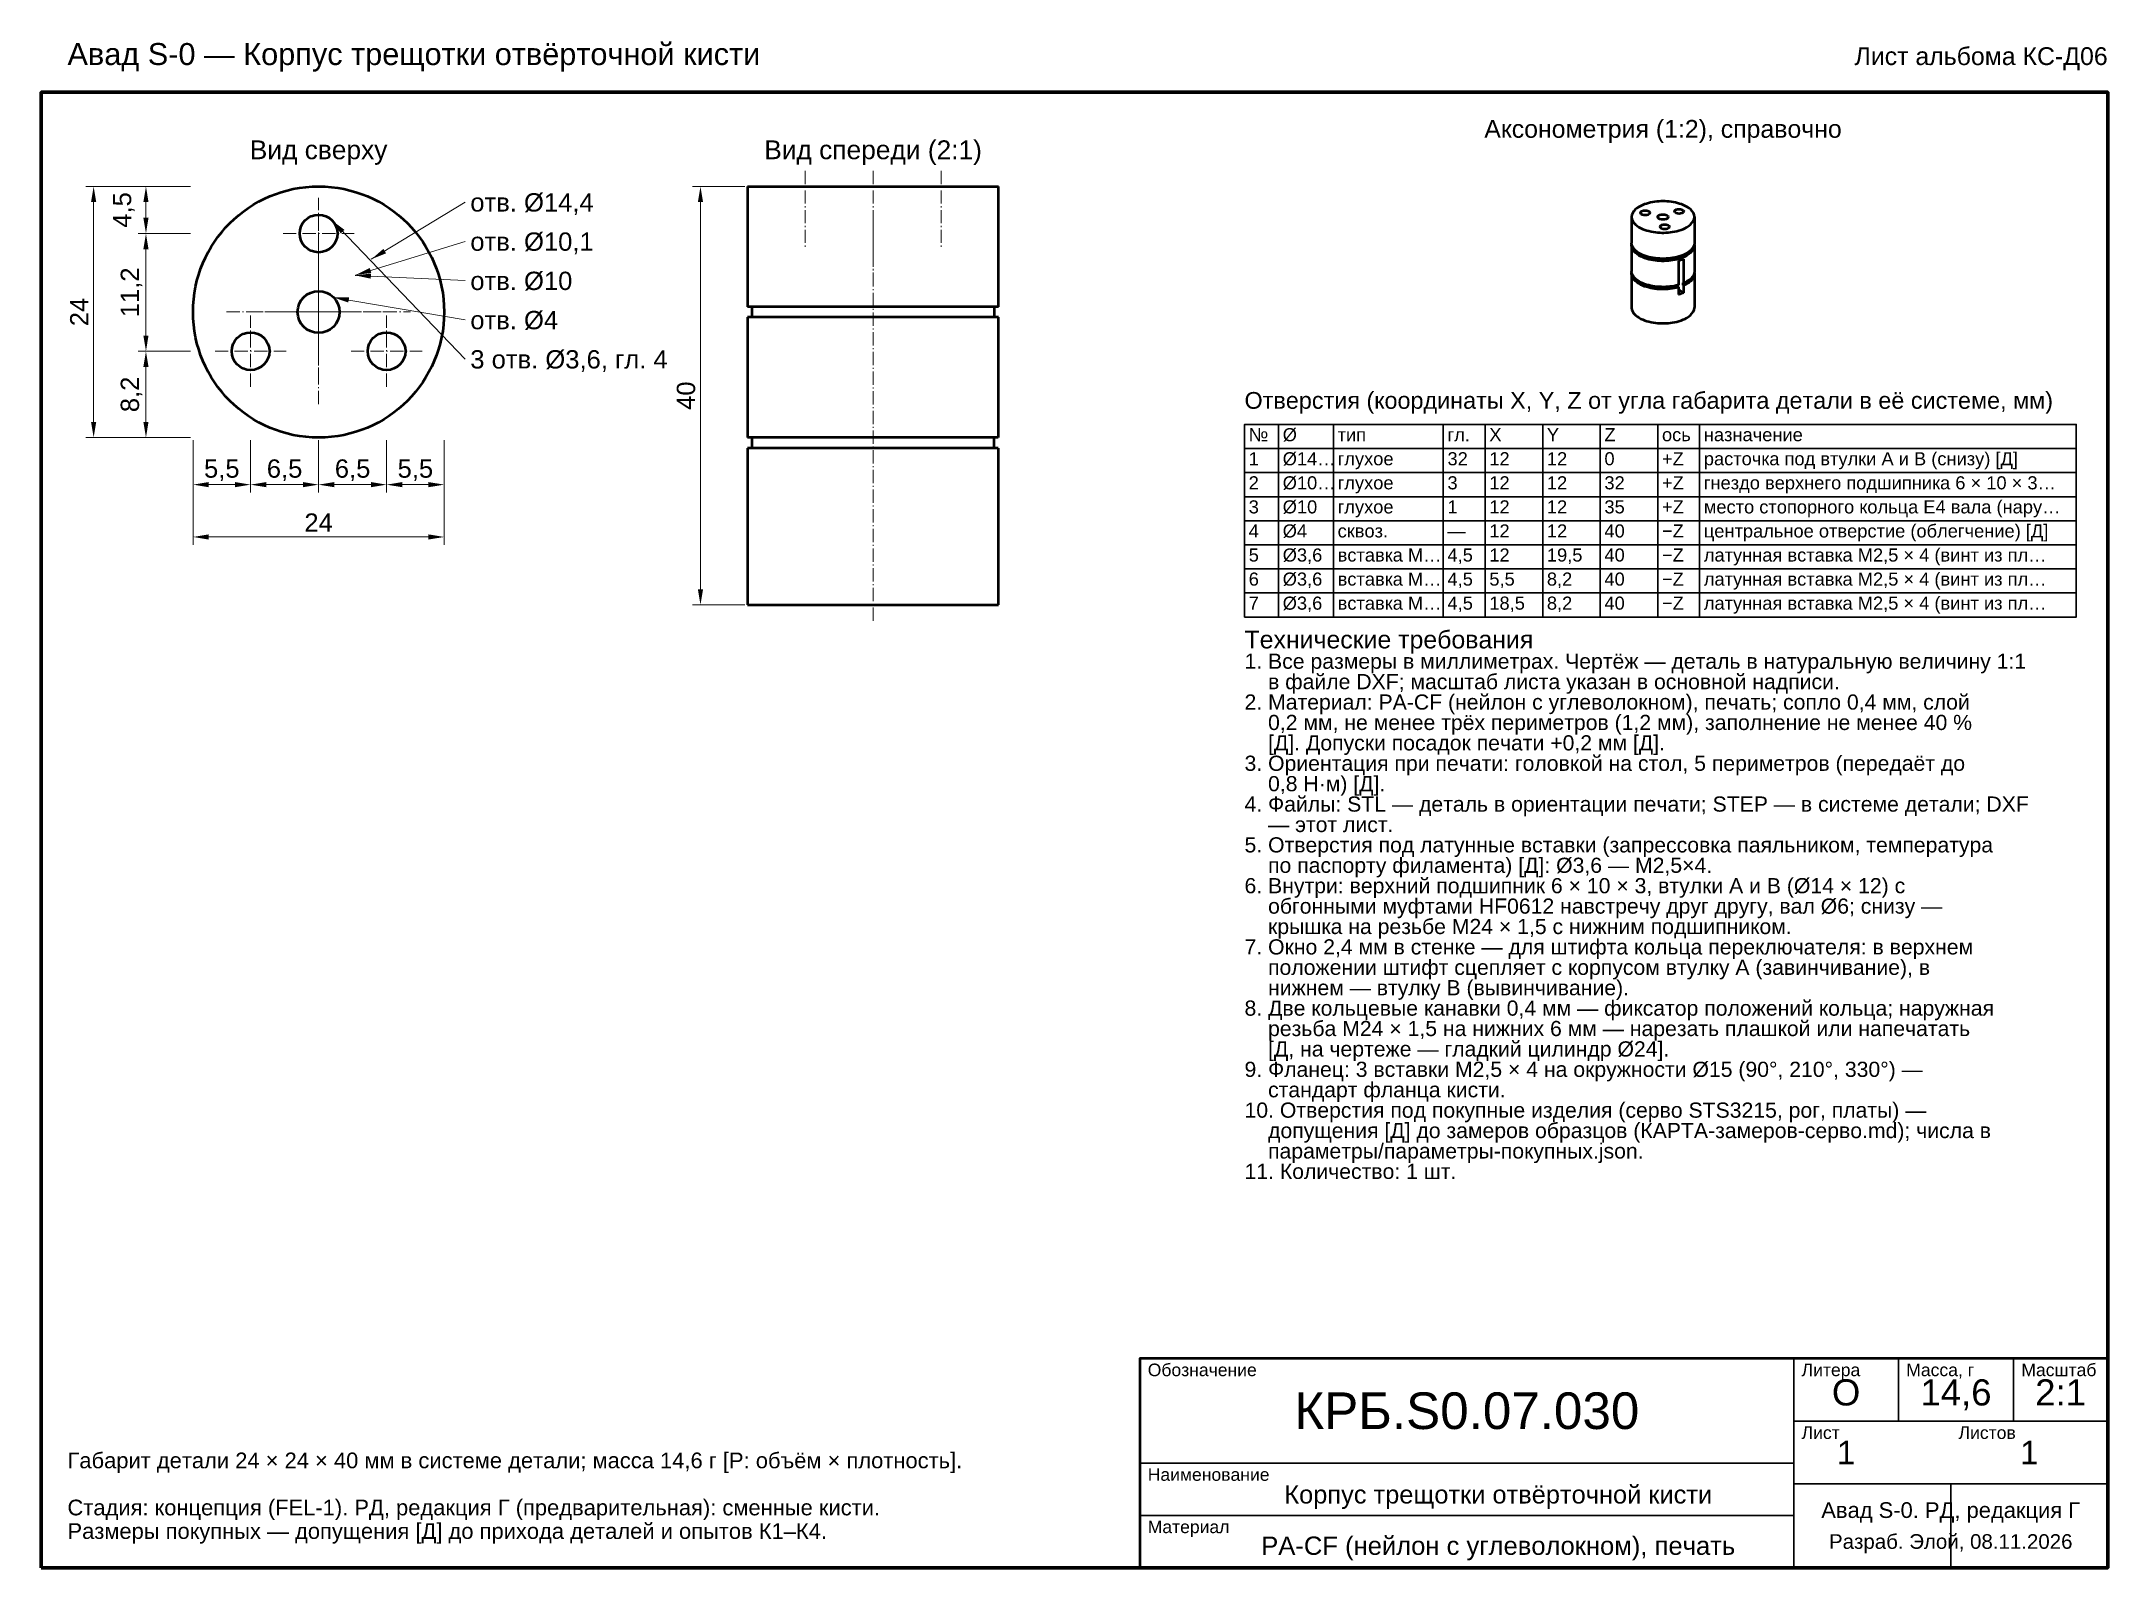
# Model space of a CAD drawing. Header units: millimetres. Extents: x 10 to 208, y 2 to 148.
import ezdxf
from ezdxf.enums import TextEntityAlignment as Align

# ---------------------------------------------------------------- set-up
doc = ezdxf.new("R2010")
doc.units = ezdxf.units.MM
doc.header["$LTSCALE"] = 0.5
doc.linetypes.add('DASHDOT', pattern=[3.556, 2.54, -0.508, 0, -0.508])
for name, color, linetype, lineweight in [('КОНТУР', 7, 'Continuous', 50), ('ОСИ', 1, 'DASHDOT', 18), ('РАЗМЕРЫ', 5, 'Continuous', 18), ('РАМКА', 7, 'Continuous', 70), ('ТАБЛИЦА', 7, 'Continuous', 35), ('ТЕКСТ', 7, 'Continuous', 25)]:
    doc.layers.add(name, color=color, linetype=linetype, lineweight=lineweight)
doc.styles.add('GOST', font='arial.ttf')
doc.dimstyles.new('GOST', dxfattribs={"dimtxt": 1.75, "dimasz": 1.5, "dimexe": 0.75, "dimexo": 0.25, "dimgap": 0.5, "dimtad": 1, "dimdec": 1, "dimtxsty": 'GOST', "dimcen": 2.5, "dimclrd": 5, "dimclre": 5, "dimclrt": 5, "dimazin": 3, "dimtfac": 1, "dimtmove": 0, "dimatfit": 3, "dimlwd": 18, "dimlwe": 18})

msp = doc.modelspace()

# ---------------------------------------------------------------- linework, layer by layer
at = {"layer": 'КОНТУР'}
for p, q in [((77.5, 134.5), (77.5, 123)), ((101.5, 123), (101.5, 134.5)), ((162, 131.58), (162, 129.09)), ((168, 131.58), (168, 129.09)), ((162, 128.87), (162, 126.38)), ((168, 128.87), (168, 126.38)), ((166.47, 127.39), (166.47, 125.08)), ((166.96, 127.56), (166.96, 125.25)), ((162, 126.17), (162, 122.92)), ((166.41, 125.06), (166.41, 124.9)), ((166.41, 124.9), (166.47, 124.86)), ((166.47, 124.86), (166.47, 124.17)), ((166.47, 124.69), (166.96, 124.34)), ((166.9, 125.29), (166.9, 125.07)), ((166.9, 125.29), (166.96, 125.25)), ((166.9, 125.07), (166.96, 125.03)), ((166.96, 125.03), (166.96, 124.34)), ((168, 126.17), (168, 122.92)), ((77.9, 123), (77.9, 122)), ((101.1, 122), (101.1, 123)), ((77.5, 122), (77.5, 110.5)), ((101.44, 121.2), (101.44, 110.5)), ((101.5, 121.2), (101.5, 122)), ((77.5, 109.5), (77.5, 94.5)), ((77.9, 110.5), (77.9, 109.5)), ((101.04, 110.5), (101.04, 109.5)), ((101.44, 109.5), (101.44, 106.3)), ((101.5, 94.5), (101.5, 106.3))]:
    msp.add_line(p, q, dxfattribs=at)
for points in [[(77.5, 134.5), (78.3, 134.5), (79.1, 134.5), (79.9, 134.5), (80.7, 134.5), (81.5, 134.5), (82.3, 134.5), (83.1, 134.5), (83.9, 134.5), (84.7, 134.5), (85.5, 134.5), (86.3, 134.5), (87.1, 134.5), (87.9, 134.5), (88.7, 134.5), (89.5, 134.5), (90.3, 134.5), (91.1, 134.5), (91.9, 134.5), (92.7, 134.5), (93.5, 134.5), (94.3, 134.5), (95.1, 134.5), (95.9, 134.5), (96.7, 134.5), (97.5, 134.5), (98.3, 134.5), (99.1, 134.5), (99.9, 134.5), (100.7, 134.5), (101.5, 134.5)], [(168, 131.58), (167.97, 131.78), (167.9, 131.97), (167.79, 132.13), (167.65, 132.28), (167.5, 132.41), (167.33, 132.53), (167.15, 132.62), (166.97, 132.71), (166.78, 132.79), (166.59, 132.85), (166.4, 132.91), (166.2, 132.95), (166, 132.99), (165.8, 133.02), (165.6, 133.05), (165.4, 133.07), (165.2, 133.08), (165, 133.08), (164.8, 133.08), (164.6, 133.07), (164.4, 133.05), (164.2, 133.02), (164, 132.99), (163.8, 132.95), (163.6, 132.91), (163.41, 132.85), (163.22, 132.79), (163.03, 132.71), (162.85, 132.62), (162.67, 132.53), (162.5, 132.41), (162.35, 132.28), (162.21, 132.13), (162.1, 131.97), (162.03, 131.78), (162, 131.58)], [(166.28, 132.3), (166.38, 132.33), (166.48, 132.34), (166.58, 132.34), (166.68, 132.33), (166.77, 132.31), (166.87, 132.27), (166.95, 132.21), (166.99, 132.12)], [(162, 131.58), (162.03, 131.38), (162.11, 131.18), (162.22, 131.01), (162.36, 130.86), (162.53, 130.73), (162.7, 130.62), (162.88, 130.52), (163.07, 130.43), (163.26, 130.36), (163.46, 130.29), (163.66, 130.24), (163.86, 130.19), (164.06, 130.15), (164.27, 130.13), (164.47, 130.1), (164.68, 130.09), (164.89, 130.08), (165.09, 130.08), (165.3, 130.09), (165.51, 130.1), (165.71, 130.12), (165.92, 130.15), (166.12, 130.19), (166.32, 130.23), (166.52, 130.29), (166.72, 130.35)], [(162.85, 131.98), (162.86, 132.01), (162.87, 132.04), (162.89, 132.07), (162.92, 132.09), (162.95, 132.12), (162.98, 132.13), (163.01, 132.15), (163.04, 132.16)], [(163.75, 131.98), (163.69, 131.86), (163.57, 131.8), (163.44, 131.76), (163.3, 131.75), (163.16, 131.76), (163.03, 131.8), (162.91, 131.86), (162.85, 131.98)], [(163.04, 132.16), (163.14, 132.19), (163.24, 132.2), (163.34, 132.2), (163.44, 132.19), (163.54, 132.17), (163.63, 132.13), (163.71, 132.07), (163.75, 131.98)], [(164.5, 131.58), (164.51, 131.62), (164.52, 131.65), (164.55, 131.68), (164.58, 131.71), (164.61, 131.73), (164.64, 131.75), (164.68, 131.77), (164.71, 131.78)], [(165.5, 131.58), (165.43, 131.45), (165.3, 131.38), (165.15, 131.34), (165, 131.33), (164.85, 131.34), (164.7, 131.38), (164.57, 131.45), (164.5, 131.58)], [(164.71, 131.78), (164.82, 131.81), (164.93, 131.83), (165.04, 131.83), (165.16, 131.82), (165.27, 131.79), (165.37, 131.75), (165.46, 131.68), (165.5, 131.58)], [(164.71, 130.65), (164.72, 130.68), (164.73, 130.71), (164.76, 130.74), (164.78, 130.76), (164.81, 130.78), (164.84, 130.8), (164.87, 130.82), (164.91, 130.83)], [(165.61, 130.65), (165.55, 130.53), (165.43, 130.46), (165.3, 130.43), (165.16, 130.42), (165.03, 130.43), (164.9, 130.46), (164.78, 130.53), (164.71, 130.65)], [(164.91, 130.83), (165, 130.86), (165.1, 130.87), (165.2, 130.87), (165.3, 130.86), (165.4, 130.84), (165.5, 130.8), (165.58, 130.74), (165.61, 130.65)], [(166.09, 132.12), (166.09, 132.15), (166.11, 132.18), (166.13, 132.21), (166.15, 132.24), (166.18, 132.26), (166.21, 132.27), (166.24, 132.29), (166.28, 132.3)], [(166.99, 132.12), (166.92, 132), (166.8, 131.94), (166.67, 131.9), (166.54, 131.89), (166.4, 131.9), (166.27, 131.94), (166.15, 132), (166.09, 132.12)], [(166.72, 130.35), (166.92, 130.43), (167.11, 130.51), (167.29, 130.61), (167.47, 130.73), (167.63, 130.86), (167.77, 131.01), (167.89, 131.18), (167.97, 131.37), (168, 131.58)], [(166.72, 127.86), (166.52, 127.8), (166.32, 127.74), (166.12, 127.7), (165.92, 127.66), (165.71, 127.63), (165.51, 127.61), (165.3, 127.6), (165.09, 127.59), (164.89, 127.59), (164.68, 127.6), (164.47, 127.61), (164.27, 127.64), (164.06, 127.67), (163.86, 127.7), (163.66, 127.75), (163.46, 127.8), (163.26, 127.87), (163.07, 127.94), (162.88, 128.03), (162.7, 128.13), (162.53, 128.24), (162.36, 128.37), (162.22, 128.52), (162.11, 128.69), (162.03, 128.89), (162, 129.09)], [(162, 128.87), (162, 128.89), (162, 128.9), (162, 128.91), (162, 128.93), (162, 128.94), (162, 128.95), (162.01, 128.97), (162.01, 128.98)], [(166.72, 127.64), (166.52, 127.58), (166.32, 127.53), (166.12, 127.48), (165.92, 127.45), (165.71, 127.42), (165.51, 127.4), (165.3, 127.38), (165.09, 127.37), (164.89, 127.37), (164.68, 127.38), (164.47, 127.4), (164.27, 127.42), (164.06, 127.45), (163.86, 127.49), (163.66, 127.53), (163.46, 127.59), (163.26, 127.65), (163.07, 127.73), (162.88, 127.81), (162.7, 127.91), (162.53, 128.03), (162.36, 128.16), (162.22, 128.31), (162.11, 128.48), (162.03, 128.67), (162, 128.87)], [(162.14, 128.64), (162.22, 128.45), (162.35, 128.29), (162.5, 128.14), (162.66, 128.02), (162.84, 127.91), (163.02, 127.81), (163.21, 127.73), (163.4, 127.66), (163.6, 127.6), (163.8, 127.55), (164.01, 127.51), (164.21, 127.48), (164.42, 127.45), (164.62, 127.44), (164.83, 127.43), (165.04, 127.42), (165.24, 127.43), (165.45, 127.44), (165.66, 127.46), (165.86, 127.49), (166.06, 127.52), (166.27, 127.57), (166.47, 127.62), (166.66, 127.69)], [(166.66, 127.69), (166.85, 127.76), (167.03, 127.84), (167.2, 127.93), (167.37, 128.04), (167.53, 128.16), (167.66, 128.3), (167.78, 128.46), (167.86, 128.64)], [(168, 129.09), (167.97, 128.88), (167.89, 128.69), (167.77, 128.52), (167.63, 128.37), (167.47, 128.24), (167.29, 128.12), (167.11, 128.02), (166.92, 127.94), (166.72, 127.86)], [(168, 128.87), (167.97, 128.67), (167.89, 128.47), (167.77, 128.3), (167.63, 128.15), (167.47, 128.02), (167.29, 127.9), (167.11, 127.81), (166.92, 127.72), (166.72, 127.64)], [(167.99, 128.98), (167.99, 128.97), (168, 128.95), (168, 128.94), (168, 128.93), (168, 128.91), (168, 128.9), (168, 128.89), (168, 128.87)], [(166.72, 127.47), (166.69, 127.46), (166.66, 127.45), (166.63, 127.44), (166.59, 127.43), (166.56, 127.42), (166.53, 127.41), (166.5, 127.4), (166.47, 127.39)], [(166.96, 127.56), (166.93, 127.55), (166.9, 127.54), (166.87, 127.53), (166.84, 127.52), (166.81, 127.5), (166.78, 127.49), (166.75, 127.48), (166.72, 127.47)], [(166.47, 125.08), (166.27, 125.02), (166.07, 124.98), (165.87, 124.95), (165.66, 124.92), (165.46, 124.9), (165.26, 124.89), (165.05, 124.88), (164.85, 124.89), (164.64, 124.89), (164.44, 124.91), (164.23, 124.93), (164.03, 124.96), (163.83, 125), (163.63, 125.05), (163.43, 125.1), (163.24, 125.17), (163.05, 125.24), (162.86, 125.33), (162.69, 125.43), (162.52, 125.54), (162.36, 125.67), (162.22, 125.82), (162.1, 125.99), (162.03, 126.18), (162, 126.38)], [(162, 126.17), (162, 126.18), (162, 126.19), (162, 126.21), (162, 126.22), (162, 126.23), (162, 126.25), (162.01, 126.26), (162.01, 126.28)], [(166.47, 124.86), (166.27, 124.81), (166.07, 124.77), (165.87, 124.73), (165.66, 124.7), (165.46, 124.68), (165.26, 124.67), (165.05, 124.67), (164.85, 124.67), (164.64, 124.68), (164.44, 124.69), (164.23, 124.72), (164.03, 124.75), (163.83, 124.79), (163.63, 124.83), (163.43, 124.89), (163.24, 124.95), (163.05, 125.03), (162.86, 125.11), (162.69, 125.21), (162.52, 125.33), (162.36, 125.46), (162.22, 125.61), (162.1, 125.78), (162.03, 125.96), (162, 126.17)], [(162.14, 125.93), (162.22, 125.75), (162.34, 125.59), (162.49, 125.44), (162.65, 125.32), (162.82, 125.21), (163.01, 125.11), (163.19, 125.03), (163.38, 124.96), (163.58, 124.9), (163.78, 124.85), (163.98, 124.81), (164.18, 124.78), (164.38, 124.75), (164.59, 124.73), (164.79, 124.72), (164.99, 124.72), (165.2, 124.72), (165.4, 124.73), (165.61, 124.75), (165.81, 124.77), (166.01, 124.81), (166.21, 124.85), (166.41, 124.9)], [(166.9, 125.07), (167.05, 125.14), (167.2, 125.22), (167.34, 125.31), (167.47, 125.41), (167.59, 125.52), (167.7, 125.64), (167.8, 125.78), (167.86, 125.93)], [(168, 126.38), (167.97, 126.18), (167.9, 125.99), (167.78, 125.82), (167.65, 125.68), (167.49, 125.55), (167.32, 125.43), (167.14, 125.33), (166.96, 125.25)], [(168, 126.17), (167.97, 125.97), (167.9, 125.78), (167.78, 125.61), (167.65, 125.46), (167.49, 125.33), (167.32, 125.22), (167.14, 125.12), (166.96, 125.03)], [(167.99, 126.28), (167.99, 126.26), (168, 126.25), (168, 126.23), (168, 126.22), (168, 126.21), (168, 126.19), (168, 126.18), (168, 126.17)], [(101.5, 123), (100.7, 123), (99.9, 123), (99.1, 123), (98.3, 123), (97.5, 123), (96.7, 123), (95.9, 123), (95.1, 123), (94.3, 123), (93.5, 123), (92.7, 123), (91.9, 123), (91.1, 123), (90.3, 123), (89.5, 123), (88.7, 123), (87.9, 123), (87.1, 123), (86.3, 123), (85.5, 123), (84.7, 123), (83.9, 123), (83.1, 123), (82.3, 123), (81.5, 123), (80.7, 123), (79.9, 123), (79.1, 123), (78.3, 123), (77.5, 123)], [(162, 122.92), (162.03, 122.71), (162.11, 122.52), (162.22, 122.35), (162.36, 122.2), (162.53, 122.07), (162.7, 121.96), (162.88, 121.86), (163.07, 121.77), (163.26, 121.7), (163.46, 121.63), (163.66, 121.58), (163.86, 121.53), (164.06, 121.49), (164.27, 121.46), (164.47, 121.44), (164.68, 121.43), (164.89, 121.42), (165.09, 121.42), (165.3, 121.43), (165.51, 121.44), (165.71, 121.46), (165.92, 121.49), (166.12, 121.53), (166.32, 121.57), (166.52, 121.63), (166.72, 121.69)], [(166.72, 124.25), (166.69, 124.23), (166.66, 124.22), (166.63, 124.21), (166.59, 124.2), (166.56, 124.19), (166.53, 124.18), (166.5, 124.17), (166.47, 124.17)], [(166.96, 124.34), (166.93, 124.33), (166.9, 124.31), (166.87, 124.3), (166.84, 124.29), (166.81, 124.28), (166.78, 124.27), (166.75, 124.26), (166.72, 124.25)], [(166.72, 121.69), (166.92, 121.77), (167.11, 121.85), (167.29, 121.95), (167.47, 122.07), (167.63, 122.2), (167.77, 122.35), (167.89, 122.52), (167.97, 122.71), (168, 122.92)], [(101.5, 122), (100.7, 122), (99.9, 122), (99.1, 122), (98.3, 122), (97.5, 122), (96.7, 122), (95.9, 122), (95.1, 122), (94.3, 122), (93.5, 122), (92.7, 122), (91.9, 122), (91.1, 122), (90.3, 122), (89.5, 122), (88.7, 122), (87.9, 122), (87.1, 122), (86.3, 122), (85.5, 122), (84.7, 122), (83.9, 122), (83.1, 122), (82.3, 122), (81.5, 122), (80.7, 122), (79.9, 122), (79.1, 122), (78.3, 122), (77.5, 122)], [(101.5, 121.2), (101.49, 121.2), (101.48, 121.2), (101.48, 121.2), (101.47, 121.2), (101.46, 121.2), (101.45, 121.2), (101.45, 121.2), (101.44, 121.2)], [(101.44, 110.5), (100.61, 110.5), (99.79, 110.5), (98.96, 110.5), (98.14, 110.5), (97.31, 110.5), (96.49, 110.5), (95.66, 110.5), (94.84, 110.5), (94.01, 110.5), (93.18, 110.5), (92.36, 110.5), (91.53, 110.5), (90.71, 110.5), (89.88, 110.5), (89.06, 110.5), (88.23, 110.5), (87.41, 110.5), (86.58, 110.5), (85.76, 110.5), (84.93, 110.5), (84.1, 110.5), (83.28, 110.5), (82.45, 110.5), (81.63, 110.5), (80.8, 110.5), (79.98, 110.5), (79.15, 110.5), (78.33, 110.5), (77.5, 110.5)], [(101.44, 109.5), (100.61, 109.5), (99.79, 109.5), (98.96, 109.5), (98.14, 109.5), (97.31, 109.5), (96.49, 109.5), (95.66, 109.5), (94.84, 109.5), (94.01, 109.5), (93.18, 109.5), (92.36, 109.5), (91.53, 109.5), (90.71, 109.5), (89.88, 109.5), (89.06, 109.5), (88.23, 109.5), (87.41, 109.5), (86.58, 109.5), (85.76, 109.5), (84.93, 109.5), (84.1, 109.5), (83.28, 109.5), (82.45, 109.5), (81.63, 109.5), (80.8, 109.5), (79.98, 109.5), (79.15, 109.5), (78.33, 109.5), (77.5, 109.5)], [(101.5, 106.3), (101.49, 106.3), (101.48, 106.3), (101.48, 106.3), (101.47, 106.3), (101.46, 106.3), (101.45, 106.3), (101.45, 106.3), (101.44, 106.3)], [(77.5, 94.5), (78.3, 94.5), (79.1, 94.5), (79.9, 94.5), (80.7, 94.5), (81.5, 94.5), (82.3, 94.5), (83.1, 94.5), (83.9, 94.5), (84.7, 94.5), (85.5, 94.5), (86.3, 94.5), (87.1, 94.5), (87.9, 94.5), (88.7, 94.5), (89.5, 94.5), (90.3, 94.5), (91.1, 94.5), (91.9, 94.5), (92.7, 94.5), (93.5, 94.5), (94.3, 94.5), (95.1, 94.5), (95.9, 94.5), (96.7, 94.5), (97.5, 94.5), (98.3, 94.5), (99.1, 94.5), (99.9, 94.5), (100.7, 94.5), (101.5, 94.5)]]:
    msp.add_lwpolyline(points, dxfattribs=at)
for centre, radius in [((36.5, 122.5), 12), ((36.5, 130), 1.8), ((36.5, 122.5), 2), ((30, 118.75), 1.8), ((43, 118.75), 1.8)]:
    msp.add_circle(centre, radius, dxfattribs=at)
at = {"layer": 'ОСИ'}
for p, q in [((83, 136), (83, 128.5)), ((89.5, 136), (89.5, 129)), ((89.5, 136), (89.5, 128.5)), ((96, 136), (96, 128.5)), ((36.5, 126.6), (36.5, 133.4)), ((36.5, 113.7), (36.5, 131.3)), ((89.5, 128), (89.5, 132)), ((89.5, 125), (89.5, 131)), ((33.1, 130), (39.9, 130)), ((36.5, 115.85), (36.5, 129.15)), ((36.5, 115.9), (36.5, 129.1)), ((89.5, 93), (89.5, 128)), ((36.5, 118.9), (36.5, 126.1)), ((27.7, 122.5), (45.3, 122.5)), ((29.85, 122.5), (43.15, 122.5)), ((29.9, 122.5), (43.1, 122.5)), ((32.9, 122.5), (40.1, 122.5)), ((30, 115.35), (30, 122.15)), ((43, 115.35), (43, 122.15)), ((26.6, 118.75), (33.4, 118.75)), ((39.6, 118.75), (46.4, 118.75))]:
    msp.add_line(p, q, dxfattribs=at)
at = {"layer": 'РАМКА', "lineweight": 70}
msp.add_lwpolyline([(10, 2.5), (207.5, 2.5), (207.5, 143.5), (10, 143.5), (10, 2.5)], dxfattribs=at)
at = {"layer": 'ТАБЛИЦА'}
for p, q in [((128.25, 111.75), (128.25, 93.35)), ((133.5, 111.75), (133.5, 93.35)), ((144, 111.75), (144, 93.35)), ((148, 111.75), (148, 93.35)), ((153.5, 111.75), (153.5, 93.35)), ((159, 111.75), (159, 93.35)), ((164.5, 111.75), (164.5, 93.35)), ((168.5, 111.75), (168.5, 93.35)), ((125, 109.45), (204.5, 109.45)), ((125, 107.15), (204.5, 107.15)), ((125, 104.85), (204.5, 104.85)), ((125, 102.55), (204.5, 102.55)), ((125, 100.25), (204.5, 100.25)), ((125, 97.95), (204.5, 97.95)), ((125, 95.65), (204.5, 95.65)), ((177.5, 2.5), (177.5, 22.5)), ((187.5, 16.5), (187.5, 22.5)), ((198.5, 16.5), (198.5, 22.5)), ((177.5, 16.5), (207.5, 16.5)), ((115, 12.5), (177.5, 12.5)), ((177.5, 10.5), (207.5, 10.5)), ((192.5, 2.5), (192.5, 10.5)), ((115, 7.5), (177.5, 7.5))]:
    msp.add_line(p, q, dxfattribs=at)
at = {"layer": 'ТАБЛИЦА', "lineweight": 35}
msp.add_lwpolyline([(125, 93.35), (204.5, 93.35), (204.5, 111.75), (125, 111.75), (125, 93.35)], dxfattribs=at)
at = {"layer": 'ТАБЛИЦА', "lineweight": 50}
msp.add_lwpolyline([(115, 2.5), (207.5, 2.5), (207.5, 22.5), (115, 22.5), (115, 2.5)], dxfattribs=at)

# ---------------------------------------------------------------- texts
at = {"layer": 'ТЕКСТ', "style": 'GOST'}
for s, height, p in [('Авад S-0 — Корпус трещотки отвёрточной кисти', 2.1, (12.5, 146.1)), ('отв. Ø14,4', 1.75, (51, 132.1)), ('отв. Ø10,1', 1.75, (51, 128.35)), ('отв. Ø10', 1.75, (51, 124.6)), ('отв. Ø4', 1.75, (51, 120.85)), ('3 отв. Ø3,6, гл. 4', 1.75, (51, 117.1)), ('Отверстия (координаты X, Y, Z от угла габарита детали в её системе, мм)', 1.6, (125, 113.25)), ('№', 1.25, (125.4, 110.15)), ('Ø', 1.25, (128.65, 110.15)), ('тип', 1.25, (133.9, 110.15)), ('гл.', 1.25, (144.4, 110.15)), ('X', 1.25, (148.4, 110.15)), ('Y', 1.25, (153.9, 110.15)), ('Z', 1.25, (159.4, 110.15)), ('ось', 1.25, (164.9, 110.15)), ('назначение', 1.25, (168.9, 110.15)), ('1', 1.25, (125.4, 107.85)), ('Ø14…', 1.25, (128.65, 107.85)), ('глухое', 1.25, (133.9, 107.85)), ('32', 1.25, (144.4, 107.85)), ('12', 1.25, (148.4, 107.85)), ('12', 1.25, (153.9, 107.85)), ('0', 1.25, (159.4, 107.85)), ('+Z', 1.25, (164.9, 107.85)), ('расточка под втулки A и B (снизу) [Д]', 1.25, (168.9, 107.85)), ('2', 1.25, (125.4, 105.55)), ('Ø10…', 1.25, (128.65, 105.55)), ('3', 1.25, (144.4, 105.55)), ('12', 1.25, (148.4, 105.55)), ('12', 1.25, (153.9, 105.55)), ('32', 1.25, (159.4, 105.55)), ('+Z', 1.25, (164.9, 105.55)), ('гнездо верхнего подшипника 6 × 10 × 3…', 1.25, (168.9, 105.55)), ('глухое', 1.25, (133.9, 105.55)), ('3', 1.25, (125.4, 103.25)), ('Ø10', 1.25, (128.65, 103.25)), ('глухое', 1.25, (133.9, 103.25)), ('1', 1.25, (144.4, 103.25)), ('12', 1.25, (148.4, 103.25)), ('12', 1.25, (153.9, 103.25)), ('35', 1.25, (159.4, 103.25)), ('+Z', 1.25, (164.9, 103.25)), ('место стопорного кольца E4 вала (нару…', 1.25, (168.9, 103.25)), ('4', 1.25, (125.4, 100.95)), ('Ø4', 1.25, (128.65, 100.95)), ('сквоз.', 1.25, (133.9, 100.95)), ('—', 1.25, (144.4, 100.95)), ('12', 1.25, (148.4, 100.95)), ('12', 1.25, (153.9, 100.95)), ('40', 1.25, (159.4, 100.95)), ('−Z', 1.25, (164.9, 100.95)), ('центральное отверстие (облегчение) [Д]', 1.25, (168.9, 100.95)), ('5', 1.25, (125.4, 98.65)), ('Ø3,6', 1.25, (128.65, 98.65)), ('вставка M…', 1.25, (133.9, 98.65)), ('4,5', 1.25, (144.4, 98.65)), ('12', 1.25, (148.4, 98.65)), ('19,5', 1.25, (153.9, 98.65)), ('40', 1.25, (159.4, 98.65)), ('−Z', 1.25, (164.9, 98.65)), ('латунная вставка M2,5 × 4 (винт из пл…', 1.25, (168.9, 98.65)), ('6', 1.25, (125.4, 96.35)), ('Ø3,6', 1.25, (128.65, 96.35)), ('вставка M…', 1.25, (133.9, 96.35)), ('4,5', 1.25, (144.4, 96.35)), ('5,5', 1.25, (148.4, 96.35)), ('8,2', 1.25, (153.9, 96.35)), ('40', 1.25, (159.4, 96.35)), ('−Z', 1.25, (164.9, 96.35)), ('латунная вставка M2,5 × 4 (винт из пл…', 1.25, (168.9, 96.35)), ('7', 1.25, (125.4, 94.05)), ('Ø3,6', 1.25, (128.65, 94.05)), ('вставка M…', 1.25, (133.9, 94.05)), ('4,5', 1.25, (144.4, 94.05)), ('18,5', 1.25, (148.4, 94.05)), ('8,2', 1.25, (153.9, 94.05)), ('40', 1.25, (159.4, 94.05)), ('−Z', 1.25, (164.9, 94.05)), ('латунная вставка M2,5 × 4 (винт из пл…', 1.25, (168.9, 94.05)), ('Технические требования', 1.7, (125, 90.35)), ('1. Все размеры в миллиметрах. Чертёж — деталь в натуральную величину 1:1', 1.45, (125, 88.4)), ('    в файле DXF; масштаб листа указан в основной надписи.', 1.45, (125, 86.45)), ('2. Материал: PA-CF (нейлон с углеволокном), печать; сопло 0,4 мм, слой', 1.45, (125, 84.5)), ('    0,2 мм, не менее трёх периметров (1,2 мм), заполнение не менее 40 %', 1.45, (125, 82.55)), ('    [Д]. Допуски посадок печати +0,2 мм [Д].', 1.45, (125, 80.6)), ('3. Ориентация при печати: головкой на стол, 5 периметров (передаёт до', 1.45, (125, 78.65)), ('    0,8 Н·м) [Д].', 1.45, (125, 76.7)), ('4. Файлы: STL — деталь в ориентации печати; STEP — в системе детали; DXF', 1.45, (125, 74.75)), ('    — этот лист.', 1.45, (125, 72.8)), ('5. Отверстия под латунные вставки (запрессовка паяльником, температура', 1.45, (125, 70.85)), ('    по паспорту филамента) [Д]: Ø3,6 — M2,5×4.', 1.45, (125, 68.9)), ('6. Внутри: верхний подшипник 6 × 10 × 3, втулки A и B (Ø14 × 12) с', 1.45, (125, 66.95)), ('    обгонными муфтами HF0612 навстречу друг другу, вал Ø6; снизу —', 1.45, (125, 65)), ('    крышка на резьбе M24 × 1,5 с нижним подшипником.', 1.45, (125, 63.05)), ('7. Окно 2,4 мм в стенке — для штифта кольца переключателя: в верхнем', 1.45, (125, 61.1)), ('    положении штифт сцепляет с корпусом втулку A (завинчивание), в', 1.45, (125, 59.15)), ('    нижнем — втулку B (вывинчивание).', 1.45, (125, 57.2)), ('8. Две кольцевые канавки 0,4 мм — фиксатор положений кольца; наружная', 1.45, (125, 55.25)), ('    резьба M24 × 1,5 на нижних 6 мм — нарезать плашкой или напечатать', 1.45, (125, 53.3)), ('    [Д, на чертеже — гладкий цилиндр Ø24].', 1.45, (125, 51.35)), ('9. Фланец: 3 вставки M2,5 × 4 на окружности Ø15 (90°, 210°, 330°) —', 1.45, (125, 49.4)), ('    стандарт фланца кисти.', 1.45, (125, 47.45)), ('10. Отверстия под покупные изделия (серво STS3215, рог, платы) —', 1.45, (125, 45.5)), ('    допущения [Д] до замеров образцов (КАРТА-замеров-серво.md); числа в', 1.45, (125, 43.55)), ('    параметры/параметры-покупных.json.', 1.45, (125, 41.6)), ('11. Количество: 1 шт.', 1.45, (125, 39.65)), ('Обозначение', 1.2, (115.75, 20.8)), ('Литера', 1.2, (178.25, 20.8)), ('Масса, г', 1.2, (188.25, 20.8)), ('Масштаб', 1.2, (199.25, 20.8)), ('Лист', 1.2, (178.25, 14.8)), ('Листов', 1.2, (193.25, 14.8)), ('Габарит детали 24 × 24 × 40 мм в системе детали; масса 14,6 г [Р: объём × плотность].', 1.5, (12.5, 12)), ('Наименование', 1.2, (115.75, 10.8)), ('Стадия: концепция (FEL-1). РД, редакция Г (предварительная): сменные кисти.', 1.5, (12.5, 7.5)), ('Размеры покупных — допущения [Д] до прихода деталей и опытов К1–К4.', 1.5, (12.5, 5.25)), ('Материал', 1.2, (115.75, 5.8))]:
    msp.add_text(s, height=height, dxfattribs=at).set_placement(p)
msp.add_text('Лист альбома КС-Д06', height=1.7, dxfattribs=at).set_placement((207.5, 146.1), align=Align.RIGHT)
for s, height, p in [('Аксонометрия (1:2), справочно', 1.7, (165, 140)), ('Вид сверху', 1.8, (36.5, 138)), ('Вид спереди (2:1)', 1.8, (89.5, 138)), ('О', 2.5, (182.5, 19.25)), ('14,6', 2.5, (193, 19.25)), ('2:1', 2.5, (203, 19.25)), ('КРБ.S0.07.030', 3.5, (146.25, 17.5)), ('1', 2.25, (182.5, 13.5)), ('1', 2.25, (200, 13.5)), ('Корпус трещотки отвёрточной кисти', 1.738, (149.25, 9.5)), ('Авад S-0. РД, редакция Г', 1.5, (192.5, 8)), ('PA-CF (нейлон с углеволокном), печать', 1.75, (149.25, 4.6)), ('Разраб. Элой, 08.11.2026', 1.4, (192.5, 5))]:
    msp.add_text(s, height=height, dxfattribs=at).set_placement(p, align=Align.MIDDLE_CENTER)

# ---------------------------------------------------------------- dimensions: what is measured, and where the dimension line sits
at = {"layer": 'РАЗМЕРЫ'}
for base, p1, p2 in [((15, 110.5), (24.5, 110.5), (24.5, 134.5)), ((20, 130), (24.5, 130), (24.5, 134.5)), ((73, 94.5), (77.5, 94.5), (77.5, 134.5)), ((20, 118.75), (24.5, 118.75), (24.5, 130)), ((20, 110.5), (24.5, 110.5), (24.5, 118.75))]:
    msp.add_linear_dim(base=base, p1=p1, p2=p2, angle=90, dimstyle='GOST', dxfattribs=at).render()
for base, p1, p2 in [((24.5, 106), (24.5, 110.5), (30, 110.5)), ((24.5, 101), (24.5, 110.5), (48.5, 110.5)), ((30, 106), (30, 110.5), (36.5, 110.5)), ((36.5, 106), (36.5, 110.5), (43, 110.5)), ((43, 106), (43, 110.5), (48.5, 110.5))]:
    msp.add_linear_dim(base=base, p1=p1, p2=p2, dimstyle='GOST', dxfattribs=at).render()

# ---------------------------------------------------------------- leaders
for points in [[(41.54, 127.54), (50.5, 133)], [(37.76, 131.26), (50.5, 118)], [(40.03, 126.03), (50.5, 129.25)], [(40, 126), (50.5, 125.5)], [(37.9, 123.9), (50.5, 121.75)]]:
    msp.add_leader(points, dimstyle='GOST', dxfattribs=at)

doc.saveas('drawing.dxf')
